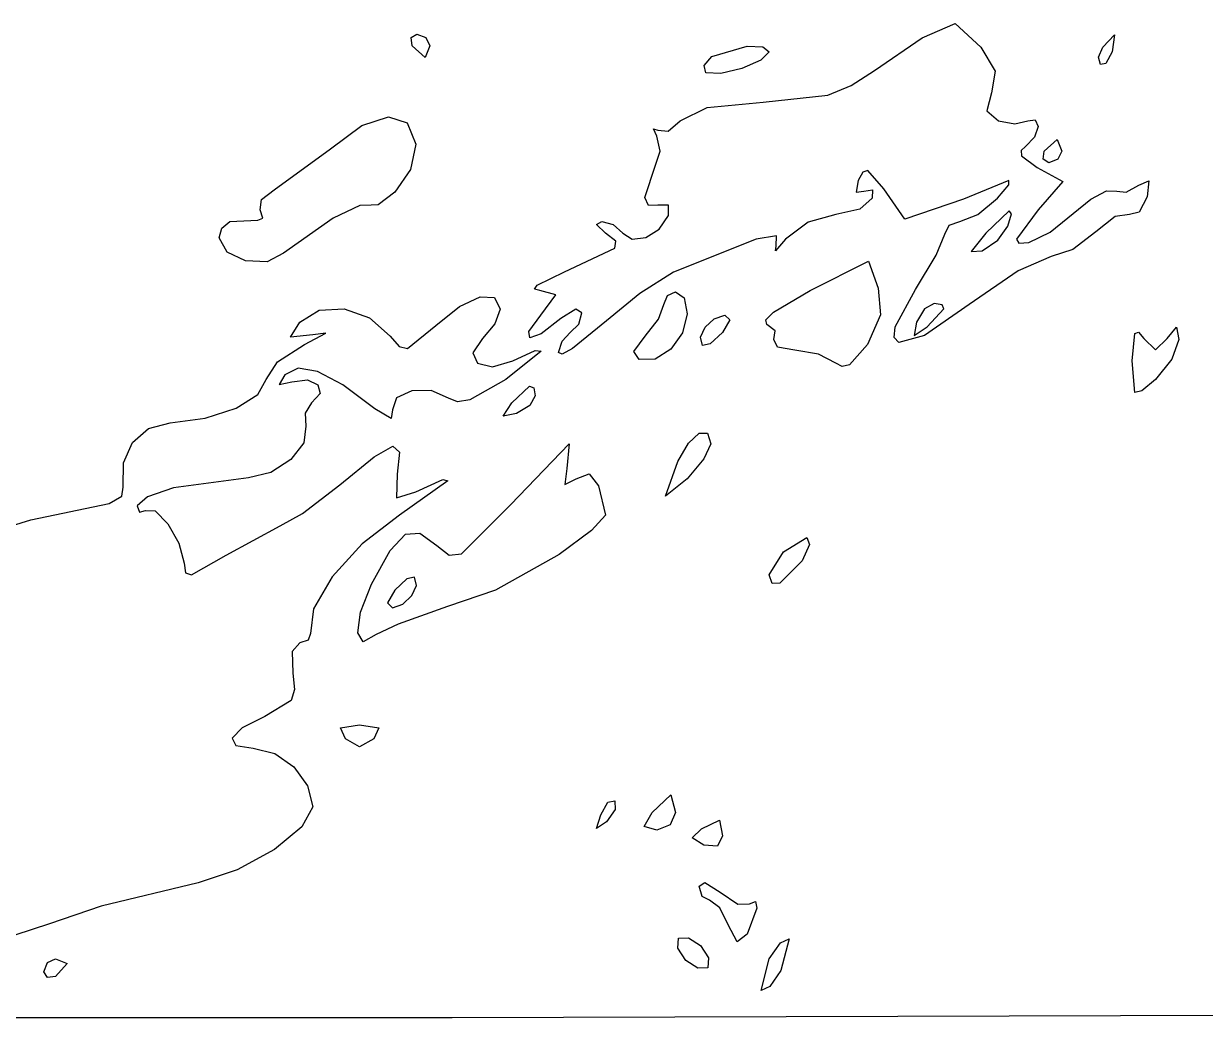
# Model space of a CAD drawing. Extents: x 0 to 282, y 0 to 282.
# Drawn here: x 34.32 to 69.95, y 0 to 29.95 of the extents above; entities that cross this region are included whole.
import ezdxf

# ---------------------------------------------------------------- set-up
doc = ezdxf.new("R2010")
doc.units = 0

msp = doc.modelspace()

# ---------------------------------------------------------------- linework, layer by layer
at = {"layer": 'Layer 1'}
for p, q in [((61.413182, 29.522825), (62.405372, 29.950565)), ((62.405372, 29.950565), (63.181484, 29.245009)), ((46.001172, 29.53604), (46.177561, 29.633054)), ((46.177561, 29.633054), (46.450964, 29.53604)), ((66.850394, 29.244998), (67.203172, 29.611005)), ((67.203172, 29.611005), (67.132616, 29.103887)), ((46.03645, 29.280276), (46.001172, 29.53604)), ((46.424506, 28.927498), (46.03645, 29.280276)), ((46.565617, 29.280276), (46.424506, 28.927498)), ((46.450964, 29.53604), (46.565617, 29.280276)), ((46.565617, 29.280276), (46.565617, 29.280276)), ((55.067606, 28.962776), (56.130348, 29.271457)), ((56.130348, 29.271457), (56.600534, 29.25051)), ((56.600534, 29.25051), (56.796216, 29.103887)), ((59.971202, 28.539455), (61.413182, 29.522825)), ((63.181484, 29.245009), (63.181517, 29.244998)), ((63.181517, 29.244998), (63.60485, 28.517394)), ((66.722512, 28.940727), (66.850394, 29.244998)), ((54.83389, 28.689373), (55.067606, 28.962776)), ((56.796217, 29.103887), (56.54817, 28.845918)), ((56.796216, 29.103887), (56.796217, 29.103887)), ((66.779839, 28.715831), (66.722512, 28.940727)), ((67.132617, 29.103887), (66.942999, 28.751109)), ((67.132616, 29.103887), (67.132617, 29.103887)), ((54.891217, 28.468887), (54.83389, 28.689373)), ((55.976009, 28.601178), (55.337702, 28.449043)), ((56.54817, 28.845918), (55.976009, 28.601178)), ((59.268952, 28.083049), (59.971202, 28.539455)), ((63.60485, 28.517394), (63.499017, 27.869168)), ((66.942999, 28.751109), (66.779839, 28.715831)), ((55.337702, 28.449043), (54.891217, 28.468887)), ((56.619812, 27.586954), (58.560088, 27.798621)), ((58.560088, 27.798621), (59.268952, 28.083049)), ((63.499017, 27.869168), (63.353495, 27.326772)), ((54.930889, 27.423794), (56.619812, 27.586954)), ((44.520362, 26.882479), (45.317972, 27.145961)), ((45.317972, 27.145961), (45.88407, 26.959651)), ((54.115092, 27.022509), (54.930889, 27.423794)), ((63.353495, 27.326772), (63.710684, 27.022501)), ((43.567308, 26.175822), (44.520362, 26.882479)), ((45.88407, 26.959651), (46.142588, 26.316933)), ((53.409536, 26.563898), (53.308112, 26.784384)), ((53.308112, 26.784384), (53.444814, 26.740287)), ((53.444814, 26.740287), (53.753494, 26.709419)), ((53.753494, 26.709419), (54.115092, 27.022509)), ((63.710684, 27.022501), (64.204573, 26.929897)), ((64.204573, 26.929897), (64.592629, 27.022501)), ((64.592629, 27.022501), (64.817524, 27.053369)), ((64.910129, 26.846112), (64.795476, 26.533022)), ((64.817524, 27.053369), (64.910129, 26.846112)), ((53.51096, 26.109696), (53.409536, 26.563898)), ((64.795476, 26.533022), (64.522073, 26.246389)), ((65.086918, 26.10527), (65.474974, 26.458048)), ((65.474974, 26.458048), (65.616085, 26.10527)), ((41.873978, 24.941102), (43.567308, 26.175822)), ((46.142585, 26.316937), (45.983834, 25.554055)), ((46.142588, 26.316933), (46.142585, 26.316937)), ((53.374258, 25.681953), (53.51096, 26.109696)), ((64.522073, 26.246389), (64.388679, 26.122366)), ((64.388679, 26.122366), (64.40742, 25.968576)), ((65.051639, 25.862735), (65.086918, 26.10527)), ((65.616085, 26.10527), (65.501432, 25.862735)), ((65.616085, 26.10527), (65.616085, 26.10527)), ((53.052348, 24.71181), (53.374258, 25.681953)), ((64.40742, 25.968576), (64.874851, 25.611389)), ((65.228029, 25.752492), (65.051639, 25.862735)), ((65.501432, 25.862735), (65.228029, 25.752492)), ((45.983834, 25.554055), (45.507585, 24.870547)), ((59.623401, 25.472487), (59.477329, 25.223338)), ((59.772781, 25.523199), (59.623401, 25.472487)), ((60.253441, 24.976393), (59.772781, 25.523199)), ((64.874851, 25.611389), (65.650963, 25.188055)), ((41.490332, 24.654469), (41.873978, 24.941102)), ((59.477329, 25.223338), (59.420002, 24.866151)), ((59.653718, 24.905838), (59.909482, 24.945526)), ((59.909482, 24.945526), (59.900663, 24.694171)), ((60.888441, 24.05917), (60.253441, 24.976393)), ((64.023758, 25.218928), (62.652331, 24.658893)), ((63.675391, 24.694171), (64.016593, 25.090495)), ((64.016593, 25.090495), (64.023758, 25.218928)), ((65.650963, 25.188055), (64.910129, 24.341388)), ((67.555961, 24.874967), (67.944017, 25.082224)), ((67.944017, 25.082224), (68.239468, 25.210106)), ((68.239468, 25.210106), (68.190962, 24.729446)), ((41.450644, 24.341379), (41.490332, 24.654469)), ((45.507585, 24.870547), (45.009286, 24.49131)), ((53.160938, 24.471479), (53.052348, 24.71181)), ((59.420002, 24.866151), (59.653718, 24.905838)), ((59.900663, 24.694171), (59.525836, 24.354622)), ((62.652331, 24.658893), (60.888441, 24.05917)), ((63.084487, 24.195872), (63.675391, 24.694171)), ((65.271726, 23.662291), (66.497627, 24.65889)), ((66.497627, 24.65889), (66.965057, 24.914654)), ((66.965057, 24.914654), (67.273739, 24.905835)), ((67.273739, 24.905835), (67.555961, 24.874967)), ((68.190962, 24.729446), (67.952837, 24.266425)), ((41.534429, 24.090025), (41.450644, 24.341379)), ((44.45311, 24.469813), (43.651092, 24.090025)), ((44.802029, 24.482491), (44.45311, 24.469813)), ((45.009286, 24.49131), (44.802029, 24.482491)), ((53.444814, 24.482503), (53.160938, 24.471479)), ((53.762314, 24.482503), (53.444814, 24.482503)), ((53.762314, 24.165003), (53.762314, 24.482503)), ((59.525836, 24.354622), (58.807053, 24.200282)), ((64.029257, 24.310788), (63.323701, 23.6361)), ((64.097608, 24.21653), (64.029257, 24.310788)), ((64.910129, 24.341388), (64.25308, 23.450624)), ((67.952837, 24.266425), (67.661795, 24.200279)), ((40.298601, 23.790714), (40.533419, 23.984191)), ((40.533419, 23.984191), (41.380089, 24.023879)), ((41.380089, 24.023879), (41.534429, 24.090025)), ((43.651092, 24.090025), (42.156199, 23.036101)), ((51.592733, 23.8916), (51.751484, 23.988614)), ((51.857317, 23.635836), (51.592733, 23.8916)), ((51.751484, 23.988614), (52.095442, 23.8916)), ((52.095442, 23.8916), (52.386484, 23.635836)), ((53.477889, 23.754899), (53.762314, 24.165003)), ((57.969202, 23.962157), (57.290103, 23.459448)), ((58.807053, 24.200282), (57.969202, 23.962157)), ((62.08789, 23.600559), (62.224591, 23.873962)), ((62.224591, 23.873962), (62.546501, 23.988615)), ((62.546501, 23.988615), (63.084487, 24.195872)), ((63.993979, 23.847767), (64.097608, 24.21653)), ((67.229641, 24.134133), (66.638735, 23.671112)), ((67.661795, 24.200279), (67.229641, 24.134133)), ((40.215919, 23.494712), (40.298601, 23.790714)), ((52.170411, 23.394402), (51.857317, 23.635836)), ((52.386484, 23.635836), (52.670911, 23.450628)), ((53.074401, 23.503544), (53.477889, 23.754899)), ((57.01229, 23.552052), (56.408158, 23.459448)), ((57.007881, 23.247781), (57.01229, 23.552052)), ((61.832125, 22.969966), (62.08789, 23.600559)), ((63.3237, 23.6361), (62.887137, 23.080475)), ((63.323701, 23.6361), (63.3237, 23.6361)), ((63.685298, 23.424433), (63.993979, 23.847767)), ((64.627907, 23.35361), (65.271726, 23.662291)), ((66.638735, 23.671112), (65.955227, 23.141945)), ((40.454595, 23.060905), (40.215919, 23.494712)), ((50.622597, 22.471666), (52.139544, 23.186042)), ((52.139544, 23.186042), (52.170411, 23.394402)), ((52.670911, 23.450628), (53.074401, 23.503544)), ((56.408158, 23.459448), (53.912256, 22.462851)), ((57.290103, 23.459448), (56.990241, 23.10226)), ((56.990241, 23.10226), (57.007881, 23.247781)), ((63.217867, 23.106933), (63.685298, 23.424433)), ((64.25308, 23.450624), (64.319777, 23.329357)), ((64.319777, 23.329357), (64.627907, 23.35361)), ((41.014079, 22.802385), (40.454595, 23.060905)), ((41.659553, 22.775376), (41.014079, 22.802385)), ((42.156199, 23.036101), (41.659553, 22.775376)), ((61.205945, 21.942499), (61.832125, 22.969966)), ((62.887137, 23.080475), (63.217867, 23.106933)), ((65.298175, 22.930278), (64.301575, 22.498125)), ((65.955227, 23.141945), (65.298175, 22.930278)), ((49.802388, 22.070381), (50.622597, 22.471666)), ((53.912256, 22.462851), (52.895813, 21.812415)), ((58.031577, 21.907217), (59.795467, 22.789162)), ((59.795467, 22.789162), (60.077689, 21.977773)), ((64.301575, 22.498125), (62.828725, 21.483888)), ((49.719705, 21.950767), (49.802388, 22.070381)), ((49.881763, 21.907221), (49.719705, 21.950767)), ((50.362423, 21.774929), (49.881763, 21.907221)), ((49.917041, 21.166387), (50.362423, 21.774929)), ((52.895813, 21.812415), (51.892598, 20.989998)), ((53.622669, 21.483883), (53.732912, 21.757287)), ((53.732912, 21.757287), (53.975447, 21.871939)), ((53.975447, 21.871939), (54.231211, 21.682321)), ((56.929144, 21.250165), (58.031577, 21.907217)), ((60.077689, 21.977773), (60.157064, 21.170796)), ((60.591337, 20.809199), (61.205945, 21.942499)), ((46.743526, 20.848873), (47.463414, 21.427099)), ((47.463414, 21.427099), (48.084083, 21.717591)), ((48.084083, 21.717591), (48.519544, 21.697196)), ((48.519544, 21.697196), (48.683806, 21.342762)), ((53.459509, 21.04732), (53.622669, 21.483883)), ((54.231211, 21.682321), (54.328225, 21.201661)), ((62.828725, 21.483888), (61.478795, 20.553437)), ((61.771467, 21.519445), (61.480425, 21.356285)), ((62.016207, 21.478655), (61.771467, 21.519445)), ((62.062509, 21.351875), (62.016207, 21.478655)), ((42.651306, 20.954707), (43.234492, 21.315202)), ((43.234492, 21.315202), (43.983042, 21.351583)), ((43.983042, 21.351583), (44.744822, 21.083692)), ((44.744822, 21.083692), (45.367696, 20.531373)), ((48.683775, 21.342767), (48.525024, 20.901795)), ((48.683806, 21.342762), (48.683775, 21.342767)), ((49.554343, 20.673601), (49.917041, 21.166387)), ((50.516764, 21.060554), (49.926963, 20.60084)), ((50.966555, 21.347186), (50.516764, 21.060554)), ((51.151764, 21.236943), (50.966555, 21.347186)), ((51.05475, 20.897394), (51.151764, 21.236943)), ((53.058224, 20.531382), (53.459509, 21.04732)), ((54.328225, 21.201656), (54.186562, 20.629495)), ((54.328225, 21.201661), (54.328225, 21.201656)), ((54.870686, 20.800375), (55.139128, 21.057793)), ((55.139128, 21.057793), (55.45718, 21.166382)), ((55.60711, 21.020861), (55.386624, 20.637215)), ((55.45718, 21.166382), (55.60711, 21.020861)), ((56.692121, 21.019205), (56.929144, 21.250165)), ((56.726297, 20.884157), (56.692121, 21.019205)), ((60.157064, 21.170796), (59.760189, 20.284443)), ((61.480425, 21.356285), (61.2423, 20.955)), ((61.5598, 20.813889), (62.062509, 21.351875)), ((42.369084, 20.496096), (42.651306, 20.954707)), ((45.896863, 20.160956), (46.743526, 20.848873)), ((48.525024, 20.901795), (48.154608, 20.460822)), ((49.581903, 20.47847), (49.554343, 20.673601)), ((50.798986, 20.63722), (51.05475, 20.897394)), ((51.892598, 20.989998), (50.865132, 20.156559)), ((54.727921, 20.496655), (54.870686, 20.800375)), ((56.977651, 20.69454), (56.726297, 20.884157)), ((56.937964, 20.425546), (56.977651, 20.69454)), ((60.56288, 20.488943), (60.591337, 20.809199)), ((61.2423, 20.955), (61.162925, 20.553715)), ((61.162925, 20.553715), (61.5598, 20.813889)), ((61.2423, 20.955), (61.2423, 20.955)), ((68.792225, 20.460826), (69.074447, 20.800375)), ((69.074447, 20.800375), (69.145003, 20.425548)), ((43.039362, 20.566651), (42.369084, 20.496096)), ((42.792417, 20.284429), (43.431827, 20.623978)), ((43.431827, 20.623978), (43.039362, 20.566651)), ((45.367696, 20.531373), (45.642202, 20.223795)), ((48.154608, 20.460822), (47.861361, 20.03363)), ((49.926963, 20.60084), (49.581903, 20.47847)), ((50.446208, 20.037497), (50.556451, 20.377046)), ((50.556451, 20.377046), (50.798986, 20.63722)), ((52.718675, 20.072771), (53.058224, 20.531382)), ((54.186562, 20.629495), (53.829926, 20.143323)), ((54.786902, 20.249159), (54.727921, 20.496655)), ((55.386625, 20.637215), (55.020617, 20.297667)), ((55.386624, 20.637215), (55.386625, 20.637215)), ((57.043797, 20.200651), (56.937964, 20.425546)), ((60.707643, 20.337359), (60.56288, 20.488943)), ((61.478795, 20.553437), (60.707643, 20.337359)), ((67.733891, 19.790543), (67.817675, 20.615161)), ((67.817675, 20.615161), (67.927367, 20.648784)), ((67.927367, 20.648784), (68.086669, 20.460821)), ((68.086669, 20.460821), (68.439447, 20.116863)), ((68.439447, 20.116863), (68.792225, 20.460821)), ((68.792225, 20.460821), (68.792225, 20.460826)), ((69.145003, 20.425548), (68.937746, 19.839055)), ((41.972206, 19.755266), (42.792417, 20.284429)), ((45.642202, 20.223795), (45.896863, 20.160956)), ((47.861361, 20.03363), (48.004677, 19.715578)), ((49.918496, 20.077176), (48.860164, 19.226099)), ((49.071831, 19.790544), (49.74321, 20.094264)), ((49.74321, 20.094264), (49.918496, 20.077176)), ((50.558104, 19.992848), (50.446208, 20.037497)), ((50.865132, 20.156559), (50.558104, 19.992848)), ((52.881835, 19.825826), (52.718675, 20.072771)), ((53.829926, 20.143323), (53.360841, 19.842361)), ((55.020617, 20.297667), (54.786902, 20.249159)), ((57.572964, 20.108046), (57.043797, 20.200651)), ((58.282926, 19.993394), (57.572964, 20.108046)), ((58.807684, 19.71999), (58.282926, 19.993394)), ((59.760185, 20.284435), (59.217788, 19.671484)), ((59.760189, 20.284443), (59.760185, 20.284435)), ((41.628247, 19.226099), (41.972206, 19.755266)), ((48.004677, 19.715578), (48.452264, 19.602579)), ((48.452264, 19.602579), (49.071831, 19.790544)), ((53.360841, 19.842361), (52.881835, 19.825826)), ((59.00116, 19.614709), (58.807684, 19.71999)), ((59.217788, 19.671484), (59.00116, 19.614709)), ((67.822085, 18.833633), (67.733891, 19.790543)), ((68.937746, 19.839055), (68.439447, 19.226098)), ((42.192667, 19.367214), (42.020687, 19.076172)), ((42.597258, 19.564549), (42.192667, 19.367214)), ((43.180444, 19.464227), (42.597258, 19.564549)), ((43.948839, 19.059634), (43.180444, 19.464227)), ((41.379649, 18.774102), (41.628247, 19.226099)), ((42.020687, 19.076172), (42.404334, 19.155547)), ((42.404334, 19.155547), (42.880033, 19.210118)), ((42.880033, 19.210118), (43.193676, 19.062943)), ((43.193676, 19.062943), (43.262579, 18.803321)), ((44.909057, 18.344154), (43.948839, 19.059634)), ((46.020302, 18.882141), (45.563896, 18.671576)), ((46.609001, 18.894267), (46.020302, 18.882141)), ((47.131554, 18.661654), (46.609001, 18.894267)), ((48.860164, 19.226099), (47.770962, 18.613148)), ((49.037069, 18.520548), (49.575055, 19.023257)), ((49.575055, 19.023257), (49.701835, 18.976955)), ((49.701835, 18.976955), (49.742625, 18.732215)), ((68.031547, 18.882691), (67.822085, 18.833633)), ((68.439447, 19.226098), (68.031547, 18.882691)), ((40.724253, 18.361792), (41.379649, 18.774102)), ((43.262579, 18.803321), (43.004057, 18.520547)), ((45.563896, 18.671576), (45.438224, 18.308876)), ((47.396687, 18.556373), (47.131554, 18.661654)), ((47.770962, 18.613148), (47.396687, 18.556373)), ((49.742625, 18.732215), (49.579465, 18.441173)), ((49.742625, 18.732215), (49.742625, 18.732215)), ((39.79766, 18.055316), (40.724253, 18.361792)), ((43.004057, 18.520547), (42.810029, 18.207457)), ((42.810029, 18.207457), (42.827668, 17.814991)), ((45.398536, 18.048703), (44.909057, 18.344154)), ((45.438224, 18.308876), (45.398536, 18.048703)), ((48.776895, 18.123673), (49.037069, 18.520548)), ((49.17818, 18.203048), (48.776895, 18.123673)), ((49.579465, 18.441173), (49.17818, 18.203048)), ((38.088341, 17.746635), (38.735467, 17.920819)), ((38.735467, 17.920819), (39.79766, 18.055316)), ((42.827668, 17.814991), (42.770893, 17.319449)), ((37.606579, 17.321097), (38.088341, 17.746635)), ((54.364438, 17.305673), (54.685797, 17.603331)), ((54.685797, 17.603331), (54.934395, 17.609946)), ((54.934395, 17.609946), (55.034165, 17.285829)), ((37.336484, 16.71035), (37.606579, 17.321097)), ((42.770893, 17.319449), (42.373466, 16.813985)), ((44.884813, 16.894465), (45.455873, 17.215273)), ((45.455873, 17.215273), (45.656515, 17.033372)), ((49.001733, 15.451383), (50.765623, 17.285833)), ((50.765623, 17.285833), (50.695067, 16.544999)), ((54.046387, 16.756662), (54.364438, 17.305673)), ((55.034165, 17.285825), (54.826908, 16.836033)), ((55.034165, 17.285829), (55.034165, 17.285825)), ((42.373466, 16.813985), (41.770988, 16.42097)), ((43.850733, 16.051103), (44.884813, 16.894465)), ((45.656515, 17.033372), (45.579343, 16.368603)), ((53.67156, 15.711557), (54.046387, 16.756662)), ((54.826908, 16.836033), (54.328609, 16.227495)), ((37.324357, 15.980539), (37.336484, 16.71035)), ((41.770988, 16.42097), (41.099058, 16.262771)), ((50.695065, 16.544991), (50.637738, 16.055512)), ((50.695067, 16.544999), (50.695065, 16.544991)), ((41.099058, 16.262771), (38.84128, 15.9585)), ((42.726251, 15.18239), (43.850733, 16.051103)), ((45.579343, 16.368603), (45.557294, 15.654228)), ((47.113928, 16.174575), (45.649899, 15.13388)), ((46.143788, 15.839436), (46.959586, 16.215365)), ((46.959586, 16.215365), (47.113928, 16.174575)), ((50.637738, 16.055512), (50.977287, 16.227491)), ((50.977287, 16.227491), (51.365342, 16.386241)), ((51.365342, 16.386241), (51.647565, 16.015824)), ((54.328609, 16.227495), (53.67156, 15.711557)), ((36.896612, 15.486651), (37.28081, 15.707137)), ((37.28081, 15.707137), (37.324357, 15.980539)), ((38.053041, 15.692263), (37.747668, 15.416104)), ((38.84128, 15.9585), (38.053041, 15.692263)), ((45.557294, 15.654228), (46.143788, 15.839436)), ((51.647565, 16.015824), (51.859232, 15.133879)), ((34.537407, 14.992761), (36.896612, 15.486651)), ((37.747668, 15.416104), (37.818223, 15.226486)), ((47.520066, 13.974128), (49.001733, 15.451383)), ((33.457028, 14.662032), (34.537407, 14.992761)), ((37.818223, 15.226486), (37.994613, 15.274993)), ((37.994613, 15.274993), (38.290615, 15.265071)), ((38.290615, 15.265071), (38.669301, 14.878118)), ((42.051563, 14.816383), (42.726251, 15.18239)), ((45.649899, 15.13388), (44.526521, 14.269574)), ((51.859232, 15.133879), (51.440307, 14.671961)), ((38.669301, 14.878118), (39.001685, 14.292727)), ((40.428783, 13.934438), (42.051563, 14.816383)), ((51.440307, 14.671961), (50.465758, 13.952073)), ((39.001685, 14.292727), (39.158783, 13.687493)), ((44.526521, 14.269574), (43.621425, 13.272975)), ((45.375284, 14.067831), (45.831141, 14.560618)), ((45.831141, 14.560618), (46.267153, 14.590385)), ((46.267153, 14.590385), (46.779233, 14.216663)), ((57.23059, 14.031444), (57.927327, 14.463597)), ((58.015521, 14.25634), (57.786216, 13.758041)), ((57.927327, 14.463597), (58.015521, 14.25634)), ((39.383678, 13.334715), (40.428783, 13.934438)), ((44.803673, 13.052493), (45.375284, 14.067831)), ((46.779233, 14.216663), (47.146342, 13.928377)), ((47.146342, 13.928377), (47.520066, 13.974128)), ((50.465758, 13.952073), (48.543122, 12.876099)), ((56.798437, 13.334707), (57.23059, 14.031444)), ((39.158783, 13.687493), (39.203431, 13.398656)), ((57.786215, 13.758041), (57.120346, 13.083353)), ((57.786216, 13.758041), (57.786215, 13.758041)), ((39.203431, 13.398656), (39.383678, 13.334715)), ((43.621425, 13.272975), (43.060288, 12.316063)), ((45.874407, 13.215949), (45.508399, 12.8764)), ((46.108122, 13.264456), (45.874407, 13.215949)), ((46.167103, 13.01696), (46.108122, 13.264456)), ((56.888285, 13.078392), (56.798437, 13.334707)), ((44.478455, 12.215194), (44.803673, 13.052493)), ((45.5084, 12.8764), (45.287914, 12.492754)), ((45.508399, 12.8764), (45.5084, 12.8764)), ((46.024338, 12.71324), (46.167103, 13.01696)), ((48.543122, 12.876099), (47.096732, 12.38221)), ((57.120346, 13.083353), (56.888285, 13.078392)), ((45.287914, 12.492754), (45.437844, 12.347233)), ((45.755896, 12.455822), (46.024338, 12.71324)), ((43.060288, 12.316063), (42.968789, 11.57082)), ((44.397978, 11.59287), (44.478455, 12.215194)), ((45.437844, 12.347233), (45.755896, 12.455822)), ((47.096732, 12.38221), (45.615062, 11.853043)), ((45.615062, 11.853043), (44.944784, 11.535543)), ((42.968789, 11.57082), (42.902643, 11.363563)), ((44.555625, 11.32112), (44.397978, 11.59287)), ((44.944784, 11.535543), (44.555625, 11.32112)), ((42.651289, 11.288598), (42.413163, 11.028424)), ((42.902643, 11.363563), (42.651289, 11.288598)), ((42.413163, 11.028424), (42.439622, 10.371375)), ((42.439622, 10.371375), (42.485924, 9.884652)), ((42.485924, 9.884652), (42.386705, 9.546756)), ((42.386705, 9.546756), (41.592955, 9.066095)), ((41.592955, 9.066095), (40.907792, 8.72379)), ((40.907792, 8.72379), (40.609584, 8.417866)), ((43.869097, 8.726529), (44.451182, 8.819134)), ((44.027848, 8.3958), (43.869097, 8.726529)), ((44.451182, 8.819134), (45.033265, 8.72653)), ((45.033265, 8.72653), (44.874516, 8.3958)), ((40.609584, 8.417866), (40.714866, 8.19793)), ((40.714866, 8.19793), (41.240177, 8.113594)), ((44.451181, 8.157675), (44.027848, 8.3958)), ((44.874515, 8.3958), (44.451181, 8.157675)), ((44.874516, 8.3958), (44.874515, 8.3958)), ((41.240177, 8.113594), (41.893367, 7.957049)), ((41.893367, 7.957049), (42.470491, 7.549149)), ((42.470491, 7.549149), (42.88225, 6.9825)), ((42.88225, 6.9825), (43.039347, 6.349704)), ((51.718856, 6.102743), (51.930522, 6.486389)), ((51.930522, 6.486389), (52.14219, 6.526077)), ((52.14219, 6.526077), (52.151009, 6.261494)), ((53.271079, 6.173298), (53.835524, 6.702465)), ((53.835524, 6.702465), (53.976635, 6.173298)), ((43.039347, 6.349704), (42.712476, 5.738406)), ((51.595383, 5.692639), (51.718856, 6.102743)), ((52.151009, 6.261494), (51.895245, 5.891077)), ((53.024134, 5.749964), (53.271079, 6.173298)), ((53.976635, 6.173298), (53.813475, 5.802881)), ((53.976635, 6.173298), (53.976635, 6.173298)), ((42.712476, 5.738406), (41.879589, 5.057653)), ((51.895245, 5.891076), (51.595383, 5.692639)), ((51.895245, 5.891077), (51.895245, 5.891076)), ((53.41219, 5.644131), (53.024134, 5.749964)), ((53.813475, 5.802881), (53.41219, 5.644131)), ((54.752634, 5.679409), (55.29503, 5.943993)), ((55.29503, 5.943993), (55.387634, 5.467742)), ((54.470412, 5.406006), (54.752634, 5.679409)), ((54.82319, 5.18552), (54.470412, 5.406006)), ((55.387635, 5.467742), (55.237704, 5.154652)), ((55.387634, 5.467742), (55.387635, 5.467742)), ((41.879589, 5.057653), (40.762276, 4.449661)), ((55.237704, 5.154652), (54.82319, 5.18552)), ((40.762276, 4.449661), (39.582127, 4.056644)), ((39.582127, 4.056644), (36.654068, 3.346678)), ((54.682249, 3.950789), (54.854228, 4.061032)), ((54.774853, 3.646518), (54.682249, 3.950789)), ((54.854228, 4.061032), (55.317249, 3.7744)), ((54.999749, 3.527455), (54.774853, 3.646518)), ((55.317249, 3.7744), (55.850826, 3.412803)), ((36.654068, 3.346678), (35.101847, 2.821924)), ((55.30843, 3.302559), (54.999749, 3.527455)), ((55.564194, 2.786621), (55.30843, 3.302559)), ((55.850826, 3.412803), (56.199194, 3.421622)), ((56.4285, 3.29374), (56.128639, 2.504399)), ((56.199194, 3.421622), (56.199195, 3.421622)), ((56.199195, 3.421622), (56.386608, 3.491626)), ((56.386608, 3.491626), (56.4285, 3.29374)), ((35.101847, 2.821924), (30.762677, 1.410814)), ((55.833187, 2.275093), (55.564194, 2.786621)), ((56.128639, 2.504399), (55.833187, 2.275093)), ((54.047372, 2.081067), (54.060601, 2.385338)), ((54.060601, 2.385338), (54.364872, 2.398567)), ((54.364872, 2.398567), (54.730879, 2.164851)), ((54.730879, 2.164851), (54.964595, 1.798844)), ((56.799037, 1.763566), (57.138585, 2.248636)), ((57.138585, 2.248636), (57.39876, 2.363289)), ((57.39876, 2.363289), (57.151815, 1.410788)), ((54.281087, 1.715059), (54.047372, 2.081067)), ((54.964595, 1.798844), (54.951365, 1.494573)), ((54.964595, 1.798844), (54.964595, 1.798844)), ((34.926759, 1.37551), (35.037002, 1.648913)), ((35.037002, 1.648913), (35.279537, 1.763566)), ((35.279537, 1.763566), (35.632315, 1.622455)), ((35.632315, 1.622455), (35.279537, 1.234399)), ((35.632315, 1.622455), (35.632315, 1.622455)), ((54.647095, 1.481344), (54.281087, 1.715059)), ((54.951365, 1.494573), (54.647095, 1.481344)), ((56.552092, 0.811065), (56.799037, 1.763566)), ((35.037002, 1.199121), (34.926759, 1.37551)), ((35.279537, 1.234399), (35.037002, 1.199121)), ((57.151815, 1.410788), (56.812266, 0.925718)), ((57.151815, 1.410788), (57.151815, 1.410788)), ((56.812266, 0.925718), (56.552092, 0.811065)), ((47.237012, -0.000282), (82.369287, 0.096732)), ((0.000012, -0.000282), (47.237012, -0.000282))]:
    msp.add_line(p, q, dxfattribs=at)

doc.saveas('drawing.dxf')
